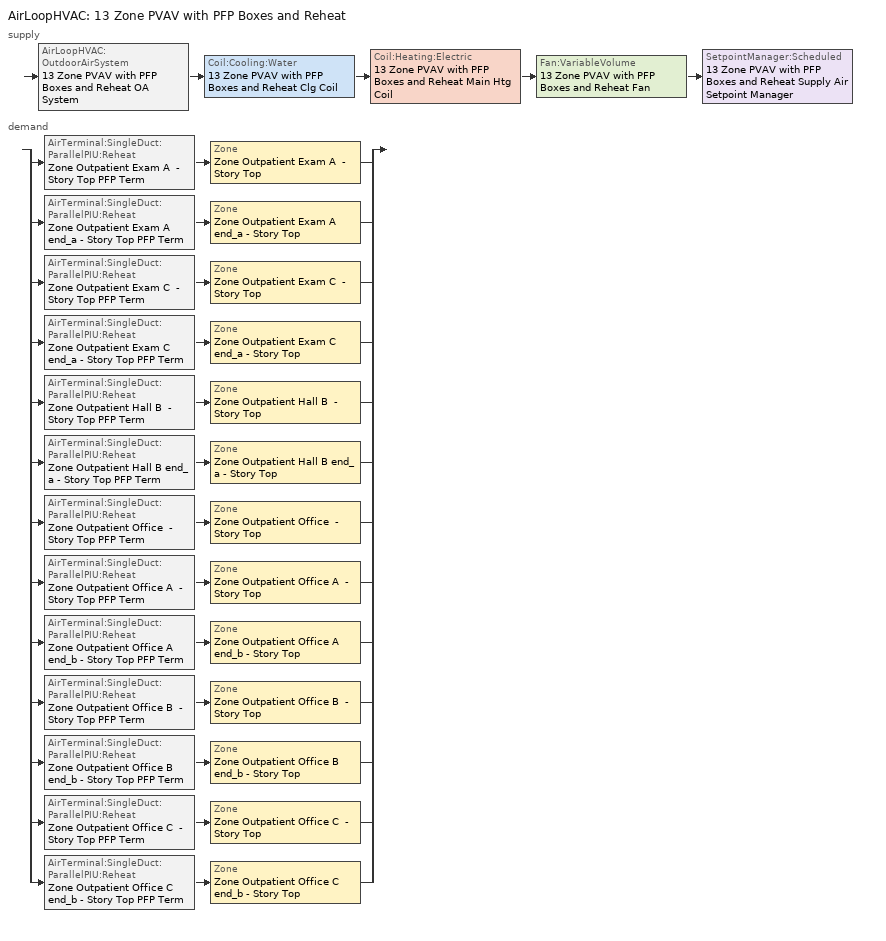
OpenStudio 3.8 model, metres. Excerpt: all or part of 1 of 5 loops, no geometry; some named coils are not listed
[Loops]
AirLoopHVAC '13 Zone PVAV with PFP Boxes and Reheat'
 supply: AirLoopHVAC:OutdoorAirSystem '13 Zone PVAV with PFP Boxes and Reheat OA System' > Coil:Cooling:Water '13 Zone PVAV with PFP Boxes and Reheat Clg Coil' > Coil:Heating:Electric '13 Zone PVAV with PFP Boxes and Reheat Main Htg Coil' > Fan:VariableVolume '13 Zone PVAV with PFP Boxes and Reheat Fan' > SetpointManager:Scheduled '13 Zone PVAV with PFP Boxes and Reheat Supply Air Setpoint Manager'
 demand: split
  | AirTerminal:SingleDuct:ParallelPIU:Reheat 'Zone Outpatient Exam A  - Story Top PFP Term' > Zone 'Zone Outpatient Exam A  - Story Top'
  | AirTerminal:SingleDuct:ParallelPIU:Reheat 'Zone Outpatient Exam A end_a - Story Top PFP Term' > Zone 'Zone Outpatient Exam A end_a - Story Top'
  | AirTerminal:SingleDuct:ParallelPIU:Reheat 'Zone Outpatient Exam C  - Story Top PFP Term' > Zone 'Zone Outpatient Exam C  - Story Top'
  | AirTerminal:SingleDuct:ParallelPIU:Reheat 'Zone Outpatient Exam C end_a - Story Top PFP Term' > Zone 'Zone Outpatient Exam C end_a - Story Top'
  | AirTerminal:SingleDuct:ParallelPIU:Reheat 'Zone Outpatient Hall B  - Story Top PFP Term' > Zone 'Zone Outpatient Hall B  - Story Top'
  | AirTerminal:SingleDuct:ParallelPIU:Reheat 'Zone Outpatient Hall B end_a - Story Top PFP Term' > Zone 'Zone Outpatient Hall B end_a - Story Top'
  | AirTerminal:SingleDuct:ParallelPIU:Reheat 'Zone Outpatient Office  - Story Top PFP Term' > Zone 'Zone Outpatient Office  - Story Top'
  | AirTerminal:SingleDuct:ParallelPIU:Reheat 'Zone Outpatient Office A  - Story Top PFP Term' > Zone 'Zone Outpatient Office A  - Story Top'
  | AirTerminal:SingleDuct:ParallelPIU:Reheat 'Zone Outpatient Office A end_b - Story Top PFP Term' > Zone 'Zone Outpatient Office A end_b - Story Top'
  | AirTerminal:SingleDuct:ParallelPIU:Reheat 'Zone Outpatient Office B  - Story Top PFP Term' > Zone 'Zone Outpatient Office B  - Story Top'
  | AirTerminal:SingleDuct:ParallelPIU:Reheat 'Zone Outpatient Office B end_b - Story Top PFP Term' > Zone 'Zone Outpatient Office B end_b - Story Top'
  | AirTerminal:SingleDuct:ParallelPIU:Reheat 'Zone Outpatient Office C  - Story Top PFP Term' > Zone 'Zone Outpatient Office C  - Story Top'
  | AirTerminal:SingleDuct:ParallelPIU:Reheat 'Zone Outpatient Office C end_b - Story Top PFP Term' > Zone 'Zone Outpatient Office C end_b - Story Top'
[Sizing:Zone] Zone Cooling Design Supply Air Temperature Input Method=SupplyAirTemperature; Zone Cooling Design Supply Air Temperature {C}=12.7778; Zone Cooling Design Supply Air Temperature Difference {deltaC}=11.11; Zone Heating Design Supply Air Temperature Input Method=SupplyAirTemperature; Zone Heating Design Supply Air Temperature {C}=40; Zone Heating Design Supply Air Temperature Difference {deltaC}=11.11; Zone Cooling Design Supply Air Humidity Ratio {kg-H2O/kg-air}=0.0085; Zone Heating Design Supply Air Humidity Ratio {kg-H2O/kg-air}=0.008; Cooling Design Air Flow Method=DesignDay; Heating Design Air Flow Method=DesignDay; Account for Dedicated Outdoor Air System=No; Dedicated Outdoor Air System Control Strategy=NeutralSupplyAir; Dedicated Outdoor Air Low Setpoint Temperature for Design {C}=autosize; Dedicated Outdoor Air High Setpoint Temperature for Design {C}=autosize; Zone Load Sizing Method=Sensible Load Only No Latent Load; Zone Latent Cooling Design Supply Air Humidity Ratio Input Method=HumidityRatioDifference; Zone Cooling Design Supply Air Humidity Ratio Difference {kgWater/kgDryAir}=0.005; Zone Latent Heating Design Supply Air Humidity Ratio Input Method=HumidityRatioDifference; Zone Humidification Design Supply Air Humidity Ratio Difference {kgWater/kgDryAir}=0.005
Zone Outpatient Exam A end_a - Story Top; Zone Outpatient Hall B end_a - Story Top; Zone Outpatient Exam C end_a - Story Top; Zone Outpatient Exam A  - Story Top; Zone Outpatient Hall B  - Story Top; Zone Outpatient Exam C  - Story Top; Zone Outpatient Office A  - Story Top; Zone Outpatient Office B  - Story Top; Zone Outpatient Office C  - Story Top; Zone Outpatient Office A end_b - Story Top; Zone Outpatient Office B end_b - Story Top; Zone Outpatient Office C end_b - Story Top; Zone Outpatient Office  - Story Top
[Zone equipment]
Zone Outpatient Exam A end_a - Story Top: Zone Outpatient Exam A end_a - Story Top PFP Term
Zone Outpatient Hall B end_a - Story Top: Zone Outpatient Hall B end_a - Story Top PFP Term
Zone Outpatient Exam C end_a - Story Top: Zone Outpatient Exam C end_a - Story Top PFP Term
Zone Outpatient Exam A  - Story Top: Zone Outpatient Exam A  - Story Top PFP Term
Zone Outpatient Hall B  - Story Top: Zone Outpatient Hall B  - Story Top PFP Term
Zone Outpatient Exam C  - Story Top: Zone Outpatient Exam C  - Story Top PFP Term
Zone Outpatient Office A  - Story Top: Zone Outpatient Office A  - Story Top PFP Term
Zone Outpatient Office B  - Story Top: Zone Outpatient Office B  - Story Top PFP Term
Zone Outpatient Office C  - Story Top: Zone Outpatient Office C  - Story Top PFP Term
Zone Outpatient Office A end_b - Story Top: Zone Outpatient Office A end_b - Story Top PFP Term
Zone Outpatient Office B end_b - Story Top: Zone Outpatient Office B end_b - Story Top PFP Term
Zone Outpatient Office C end_b - Story Top: Zone Outpatient Office C end_b - Story Top PFP Term
Zone Outpatient Office  - Story Top: Zone Outpatient Office  - Story Top PFP Term
[SetpointManager:Scheduled]
13 Zone PVAV with PFP Boxes and Reheat Supply Air Setpoint Manager: Control Variable=Temperature; Schedule=Supply Air Temp - 55.0F; Setpoint Node or NodeList=13 Zone PVAV with PFP Boxes and Reheat Supply Outlet Node
[AirLoopHVAC]
13 Zone PVAV with PFP Boxes and Reheat: Availability Schedule=13 Zone PVAV with PFP Boxes and Reheat Occ Sch; Design Supply Air Flow Rate {m3/s}=4.65086; Design Return Air Flow Fraction of Supply Air Flow=1
[Sizing:System]
13 Zone PVAV with PFP Boxes and Reheat: Type of Load to Size On=Sensible; Design Outdoor Air Flow Rate {m3/s}=4.65086; Central Heating Maximum System Air Flow Ratio=0.3; Preheat Design Temperature {C}=7.22222; Preheat Design Humidity Ratio {kg-H2O/kg-Air}=0.008; Precool Design Temperature {C}=12.7778; Precool Design Humidity Ratio {kg-H2O/kg-Air}=0.008; Central Cooling Design Supply Air Temperature {C}=12.7778; Central Heating Design Supply Air Temperature {C}=12.7778; Sizing Option=Coincident; 100% Outdoor Air in Cooling=No; 100% Outdoor Air in Heating=No; Central Cooling Design Supply Air Humidity Ratio {kg-H2O/kg-Air}=0.0085; Central Heating Design Supply Air Humidity Ratio {kg-H2O/kg-Air}=0.008; Cooling Design Air Flow Method=DesignDay; Heating Design Air Flow Method=DesignDay; System Outdoor Air Method=ZoneSum; Zone Maximum Outdoor Air Fraction=1; Cooling Supply Air Flow Rate Per Floor Area {m3/s-m2}=0.00996765; Cooling Fraction of Autosized Cooling Supply Air Flow Rate=1; Cooling Supply Air Flow Rate Per Unit Cooling Capacity {m3/s-W}=3.94755e-05; Heating Supply Air Flow Rate Per Floor Area {m3/s-m2}=0.00996765; Heating Fraction of Autosized Heating Supply Air Flow Rate=1; Heating Fraction of Autosized Cooling Supply Air Flow Rate=1; Heating Supply Air Flow Rate Per Unit Heating Capacity {m3/s-W}=3.15882e-05; Cooling Design Capacity Method=CoolingDesignCapacity; Cooling Design Capacity {W}=61173.56; Cooling Design Capacity Per Floor Area {W/m2}=234.7; Fraction of Autosized Cooling Design Capacity=1; Heating Design Capacity Method=HeatingDesignCapacity; Heating Design Capacity {W}=9898.99; Heating Design Capacity Per Floor Area {W/m2}=157; Fraction of Autosized Heating Design Capacity=1; Central Cooling Capacity Control Method=OnOff; Occupant Diversity=1
[Fan:VariableVolume]
13 Zone PVAV with PFP Boxes and Reheat Fan: Availability Schedule=Always On Discrete; Fan Total Efficiency=0.5915; Pressure Rise {Pa}=1574.24; Maximum Flow Rate {m3/s}=4.65086; Fan Power Minimum Flow Rate Input Method=Fraction; Fan Power Minimum Flow Fraction=0.25; Fan Power Minimum Air Flow Rate {m3/s}=0; Motor Efficiency=0.91; Motor In Airstream Fraction=1; Fan Power Coefficient 1=0.189848; Fan Power Coefficient 2=0.31447; Fan Power Coefficient 3=0.495682; Fan Power Coefficient 4=0; Fan Power Coefficient 5=0
[Coil:Heating:Electric] Availability Schedule=Always On Discrete; Efficiency=1
Name | Nominal Capacity {W}
13 Zone PVAV with PFP Boxes and Reheat Main Htg Coil | 3485.83
Zone Outpatient Exam A  - Story Top Electric Reheat Coil | 19993.1
Zone Outpatient Exam A end_a - Story Top Electric Reheat Coil | 3559.14
Zone Outpatient Exam C  - Story Top Electric Reheat Coil | 21360.6
Zone Outpatient Exam C end_a - Story Top Electric Reheat Coil | 3835
Zone Outpatient Hall B  - Story Top Electric Reheat Coil | 27949.7
Zone Outpatient Hall B end_a - Story Top Electric Reheat Coil | 6068.28
Zone Outpatient Office  - Story Top Electric Reheat Coil | 15273.9
Zone Outpatient Office A  - Story Top Electric Reheat Coil | 4932.19
Zone Outpatient Office A end_b - Story Top Electric Reheat Coil | 3847.43
Zone Outpatient Office B  - Story Top Electric Reheat Coil | 5639.5
Zone Outpatient Office B end_b - Story Top Electric Reheat Coil | 4576.38
Zone Outpatient Office C  - Story Top Electric Reheat Coil | 5213.52
Zone Outpatient Office C end_b - Story Top Electric Reheat Coil | 4062.98
[Controller:OutdoorAir]
13 Zone PVAV with PFP Boxes and Reheat OA Controller: Minimum Outdoor Air Flow Rate {m3/s}=0.501442; Maximum Outdoor Air Flow Rate {m3/s}=4.65086; Economizer Control Type=NoEconomizer; Economizer Control Action Type=ModulateFlow; Economizer Maximum Limit Dry-Bulb Temperature {C}=12.7778; Economizer Maximum Limit Enthalpy {J/kg}=64000; Lockout Type=LockoutWithHeating; Minimum Limit Type=FixedMinimum; Minimum Outdoor Air Schedule=13 Zone PVAV with PFP Boxes and Reheat_night_ventcycle_schedule; Controller Mechanical Ventilation=13 Zone PVAV with PFP Boxes and Reheat Vent Controller; High Humidity Control=No; Heat Recovery Bypass Control Type=BypassWhenWithinEconomizerLimits; Economizer Operation Staging=InterlockedWithMechanicalCooling
[Controller:MechanicalVentilation]
13 Zone PVAV with PFP Boxes and Reheat Vent Controller: Availability Schedule=Always On Discrete; System Outdoor Air Method=ZoneSum
[AirLoopHVAC:OutdoorAirSystem]
13 Zone PVAV with PFP Boxes and Reheat OA System: Controller=13 Zone PVAV with PFP Boxes and Reheat OA Controller
[Fan:ConstantVolume] Availability Schedule=13 Zone PVAV with PFP Boxes and Reheat Occ Sch; Fan Total Efficiency=0.4675; Pressure Rise {Pa}=0; Motor Efficiency=0.85; Motor In Airstream Fraction=1
Name | Maximum Flow Rate {m3/s}
Zone Outpatient Exam A  - Story Top PFP Term Fan | 0.684716
Zone Outpatient Exam A end_a - Story Top PFP Term Fan | 0.125909
Zone Outpatient Exam C  - Story Top PFP Term Fan | 0.744776
Zone Outpatient Exam C end_a - Story Top PFP Term Fan | 0.137983
Zone Outpatient Hall B  - Story Top PFP Term Fan | 1.10208
Zone Outpatient Hall B end_a - Story Top PFP Term Fan | 0.245986
Zone Outpatient Office  - Story Top PFP Term Fan | 0.58591
Zone Outpatient Office A  - Story Top PFP Term Fan | 0.19173
Zone Outpatient Office A end_b - Story Top PFP Term Fan | 0.152364
Zone Outpatient Office B  - Story Top PFP Term Fan | 0.213261
Zone Outpatient Office B end_b - Story Top PFP Term Fan | 0.178047
Zone Outpatient Office C  - Story Top PFP Term Fan | 0.203963
Zone Outpatient Office C end_b - Story Top PFP Term Fan | 0.16173
[AirTerminal:SingleDuct:ParallelPIU:Reheat] Availability Schedule=Always On Discrete; Maximum Hot Water or Steam Flow Rate {m3/s}=Autosize; Minimum Hot Water or Steam Flow Rate {m3/s}=0; Convergence Tolerance=0.001
Name | Maximum Primary Air Flow Rate {m3/s} | Maximum Secondary Air Flow Rate {m3/s} | Minimum Primary Air Flow Fraction | Fan On Flow Fraction | Fan | Reheat Coil
Zone Outpatient Exam A  - Story Top PFP Term | 0.684716 | 0.684716 | 0.17555 | 0.17555 | Zone Outpatient Exam A  - Story Top PFP Term Fan | Zone Outpatient Exam A  - Story Top Electric Reheat Coil
Zone Outpatient Exam A end_a - Story Top PFP Term | 0.125909 | 0.125909 | 0.150037 | 0.150037 | Zone Outpatient Exam A end_a - Story Top PFP Term Fan | Zone Outpatient Exam A end_a - Story Top Electric Reheat Coil
Zone Outpatient Exam C  - Story Top PFP Term | 0.744776 | 0.744776 | 0.161394 | 0.161394 | Zone Outpatient Exam C  - Story Top PFP Term Fan | Zone Outpatient Exam C  - Story Top Electric Reheat Coil
Zone Outpatient Exam C end_a - Story Top PFP Term | 0.137983 | 0.137983 | 0.136909 | 0.136909 | Zone Outpatient Exam C end_a - Story Top PFP Term Fan | Zone Outpatient Exam C end_a - Story Top Electric Reheat Coil
Zone Outpatient Hall B  - Story Top PFP Term | 1.10208 | 1.10208 | 0.0679776 | 0.0679776 | Zone Outpatient Hall B  - Story Top PFP Term Fan | Zone Outpatient Hall B  - Story Top Electric Reheat Coil
Zone Outpatient Hall B end_a - Story Top PFP Term | 0.245986 | 0.245986 | 0.0478646 | 0.0478646 | Zone Outpatient Hall B end_a - Story Top PFP Term Fan | Zone Outpatient Hall B end_a - Story Top Electric Reheat Coil
Zone Outpatient Office  - Story Top PFP Term | 0.58591 | 0.58591 | 0.0883204 | 0.0883204 | Zone Outpatient Office  - Story Top PFP Term Fan | Zone Outpatient Office  - Story Top Electric Reheat Coil
Zone Outpatient Office A  - Story Top PFP Term | 0.19173 | 0.19173 | 0.0784654 | 0.0784654 | Zone Outpatient Office A  - Story Top PFP Term Fan | Zone Outpatient Office A  - Story Top Electric Reheat Coil
Zone Outpatient Office A end_b - Story Top PFP Term | 0.152364 | 0.152364 | 0.064815 | 0.064815 | Zone Outpatient Office A end_b - Story Top PFP Term Fan | Zone Outpatient Office A end_b - Story Top Electric Reheat Coil
Zone Outpatient Office B  - Story Top PFP Term | 0.213261 | 0.213261 | 0.0990138 | 0.0990138 | Zone Outpatient Office B  - Story Top PFP Term Fan | Zone Outpatient Office B  - Story Top Electric Reheat Coil
Zone Outpatient Office B end_b - Story Top PFP Term | 0.178047 | 0.178047 | 0.0778512 | 0.0778512 | Zone Outpatient Office B end_b - Story Top PFP Term Fan | Zone Outpatient Office B end_b - Story Top Electric Reheat Coil
Zone Outpatient Office C  - Story Top PFP Term | 0.203963 | 0.203963 | 0.0737593 | 0.0737593 | Zone Outpatient Office C  - Story Top PFP Term Fan | Zone Outpatient Office C  - Story Top Electric Reheat Coil
Zone Outpatient Office C end_b - Story Top PFP Term | 0.16173 | 0.16173 | 0.0610617 | 0.0610617 | Zone Outpatient Office C end_b - Story Top PFP Term Fan | Zone Outpatient Office C end_b - Story Top Electric Reheat Coil
[Schedule:Ruleset]
Name | Default Day Schedule | Summer Design Day Schedule | Winter Design Day Schedule
Supply Air Temp - 55.0F | Supply Air Temp - 55.0F Default
13 Zone PVAV with PFP Boxes and Reheat Occ Sch | 13 Zone PVAV with PFP Boxes and Reheat Occ Sch Default | 13 Zone PVAV with PFP Boxes and Reheat Occ Sch Summer Design Day | 13 Zone PVAV with PFP Boxes and Reheat Occ Sch Winter Design Day
[Schedule:Day]
Supply Air Temp - 55.0F Default; autogen Supply Air Temp - 55.0F 0_day_sch; autogen Supply Air Temp - 55.0F 1_day_sch: Average, 24, 0, 12.7778
13 Zone PVAV with PFP Boxes and Reheat Occ Sch Default: 8, 45, 0, 22, 0, 1, 24, 0, 0
13 Zone PVAV with PFP Boxes and Reheat Occ Sch Winter Design Day; 13 Zone PVAV with PFP Boxes and Reheat Occ Sch Summer Design Day: 24, 0, 1
13 Zone PVAV with PFP Boxes and Reheat Occ Sch Saturday: 9, 0, 0, 15, 30, 1, 24, 0, 0
13 Zone PVAV with PFP Boxes and Reheat Occ Sch Sunday: 24, 0, 0
[Schedule:Rule]
Name | Schedule Ruleset | Rule Order | Day Schedule | Apply Sunday | Apply Monday | Apply Tuesday | Apply Wednesday | Apply Thursday | Apply Friday | Apply Saturday | Date Specification Type | Specific Month 1 | Specific Day 1 | Specific Month 2 | Specific Day 2 | Specific Month 3 | Specific Day 3 | Specific Month 4 | Specific Day 4 | Specific Month 5 | Specific Day 5 | Specific Month 6 | Specific Day 6 | Specific Month 7 | Specific Day 7 | Specific Month 8 | Specific Day 8 | Specific Month 9 | Specific Day 9 | Specific Month 10 | Specific Day 10 | Specific Month 11 | Specific Day 11 | Specific Month 12 | Specific Day 12 | Specific Month 13 | Specific Day 13 | Specific Month 14 | Specific Day 14 | Specific Month 15 | Specific Day 15 | Specific Month 16 | Specific Day 16 | Specific Month 17 | Specific Day 17 | Specific Month 18 | Specific Day 18 | Specific Month 19 | Specific Day 19 | Specific Month 20 | Specific Day 20 | Specific Month 21 | Specific Day 21 | Specific Month 22 | Specific Day 22 | Specific Month 23 | Specific Day 23 | Specific Month 24 | Specific Day 24 | Specific Month 25 | Specific Day 25 | Specific Month 26 | Specific Day 26 | Specific Month 27 | Specific Day 27 | Specific Month 28 | Specific Day 28 | Specific Month 29 | Specific Day 29 | Specific Month 30 | Specific Day 30 | Specific Month 31 | Specific Day 31 | Specific Month 32 | Specific Day 32 | Specific Month 33 | Specific Day 33 | Specific Month 34 | Specific Day 34 | Specific Month 35 | Specific Day 35 | Specific Month 36 | Specific Day 36 | Specific Month 37 | Specific Day 37 | Specific Month 38 | Specific Day 38 | Specific Month 39 | Specific Day 39 | Specific Month 40 | Specific Day 40 | Specific Month 41 | Specific Day 41 | Specific Month 42 | Specific Day 42 | Specific Month 43 | Specific Day 43 | Specific Month 44 | Specific Day 44 | Specific Month 45 | Specific Day 45 | Specific Month 46 | Specific Day 46 | Specific Month 47 | Specific Day 47 | Specific Month 48 | Specific Day 48 | Specific Month 49 | Specific Day 49 | Specific Month 50 | Specific Day 50 | Specific Month 51 | Specific Day 51 | Specific Month 52 | Specific Day 52 | Start Month | Start Day | End Month | End Day
autogen Supply Air Temp - 55.0F 0 | Supply Air Temp - 55.0F | 0 | autogen Supply Air Temp - 55.0F 0_day_sch | Yes | Yes | Yes | Yes | Yes | Yes | Yes | SpecificDates | 1 | 6 | 1 | 13 | 1 | 20 | 1 | 27 | 2 | 3 | 2 | 10 | 2 | 17 | 2 | 24 | 3 | 3 | 3 | 10 | 3 | 17 | 3 | 24 | 3 | 31 | 4 | 7 | 4 | 14 | 4 | 21 | 4 | 28 | 5 | 5 | 5 | 12 | 5 | 19 | 5 | 26 | 6 | 2 | 6 | 9 | 6 | 16 | 6 | 23 | 6 | 30 | 7 | 7 | 7 | 14 | 7 | 21 | 7 | 28 | 8 | 4 | 8 | 11 | 8 | 18 | 8 | 25 | 9 | 1 | 9 | 8 | 9 | 15 | 9 | 22 | 9 | 29 | 10 | 6 | 10 | 13 | 10 | 20 | 10 | 27 | 11 | 3 | 11 | 10 | 11 | 17 | 11 | 24 | 12 | 1 | 12 | 8 | 12 | 15 | 12 | 22 | 12 | 29
autogen Supply Air Temp - 55.0F 1 | Supply Air Temp - 55.0F | 1 | autogen Supply Air Temp - 55.0F 1_day_sch | Yes | Yes | Yes | Yes | Yes | Yes | Yes | SpecificDates | 1 | 7 | 1 | 14 | 1 | 21 | 1 | 28 | 2 | 4 | 2 | 11 | 2 | 18 | 2 | 25 | 3 | 4 | 3 | 11 | 3 | 18 | 3 | 25 | 4 | 1 | 4 | 8 | 4 | 15 | 4 | 22 | 4 | 29 | 5 | 6 | 5 | 13 | 5 | 20 | 5 | 27 | 6 | 3 | 6 | 10 | 6 | 17 | 6 | 24 | 7 | 1 | 7 | 8 | 7 | 15 | 7 | 22 | 7 | 29 | 8 | 5 | 8 | 12 | 8 | 19 | 8 | 26 | 9 | 2 | 9 | 9 | 9 | 16 | 9 | 23 | 9 | 30 | 10 | 7 | 10 | 14 | 10 | 21 | 10 | 28 | 11 | 4 | 11 | 11 | 11 | 18 | 11 | 25 | 12 | 2 | 12 | 9 | 12 | 16 | 12 | 23 | 12 | 30
13 Zone PVAV with PFP Boxes and Reheat Occ Sch Saturday Rule | 13 Zone PVAV with PFP Boxes and Reheat Occ Sch | 1 | 13 Zone PVAV with PFP Boxes and Reheat Occ Sch Saturday |  |  |  |  |  |  | Yes | DateRange |  |  |  |  |  |  |  |  |  |  |  |  |  |  |  |  |  |  |  |  |  |  |  |  |  |  |  |  |  |  |  |  |  |  |  |  |  |  |  |  |  |  |  |  |  |  |  |  |  |  |  |  |  |  |  |  |  |  |  |  |  |  |  |  |  |  |  |  |  |  |  |  |  |  |  |  |  |  |  |  |  |  |  |  |  |  |  |  |  |  |  |  |  |  |  |  |  |  |  |  |  |  |  |  | 1 | 1 | 12 | 31
13 Zone PVAV with PFP Boxes and Reheat Occ Sch Sunday Rule | 13 Zone PVAV with PFP Boxes and Reheat Occ Sch | 0 | 13 Zone PVAV with PFP Boxes and Reheat Occ Sch Sunday | Yes |  |  |  |  |  |  | DateRange |  |  |  |  |  |  |  |  |  |  |  |  |  |  |  |  |  |  |  |  |  |  |  |  |  |  |  |  |  |  |  |  |  |  |  |  |  |  |  |  |  |  |  |  |  |  |  |  |  |  |  |  |  |  |  |  |  |  |  |  |  |  |  |  |  |  |  |  |  |  |  |  |  |  |  |  |  |  |  |  |  |  |  |  |  |  |  |  |  |  |  |  |  |  |  |  |  |  |  |  |  |  |  |  | 1 | 1 | 12 | 31
[Schedule:Constant] Value=1
Always On Discrete; 13 Zone PVAV with PFP Boxes and Reheat_night_ventcycle_schedule
